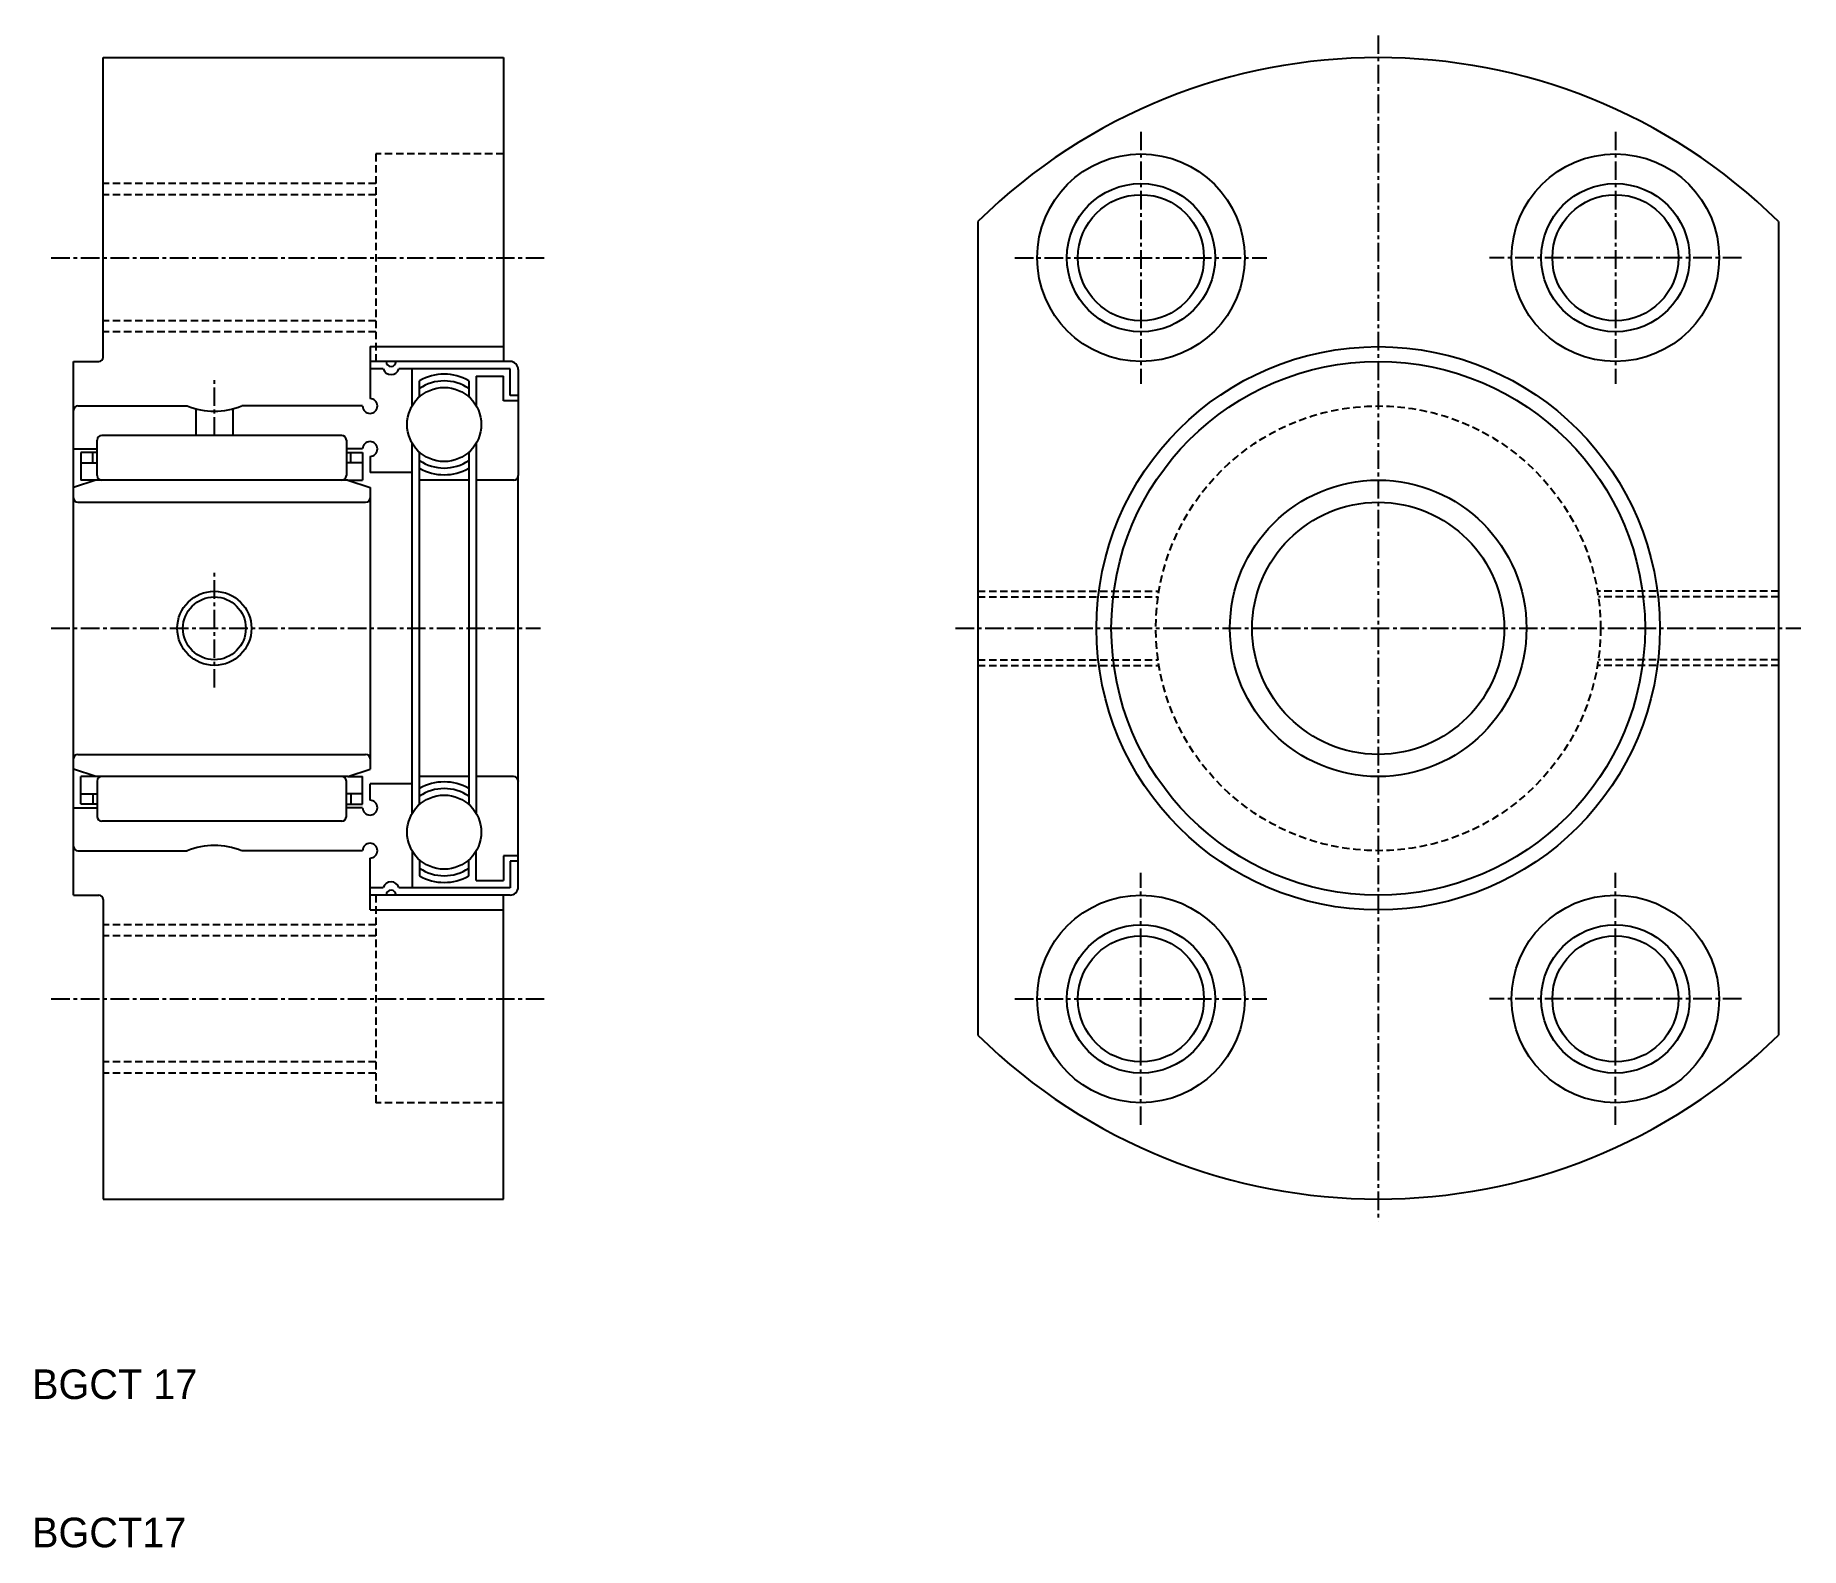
# Model space of a CAD drawing. Extents: x 129 to 248, y 45 to 147.
import ezdxf

# ---------------------------------------------------------------- set-up
doc = ezdxf.new("R2010")
doc.units = 0
doc.linetypes.add('CENTER', pattern=[2, 1.25, -0.25, 0.25, -0.25])
doc.linetypes.add('DASHED', pattern=[0.75, 0.5, -0.25])
doc.layers.get('0').update_dxf_attribs({"linetype": 'CONTINUOUS'})
doc.layers.add('CENTER', color=1, linetype='CENTER')

msp = doc.modelspace()

# ---------------------------------------------------------------- linework, layer by layer
at = {"color": 7, "linetype": 'CONTINUOUS'}
for p, q in [((133.93, 125.41), (133.93, 145.61)), ((133.93, 145.61), (160.93, 145.61)), ((160.93, 145.61), (160.93, 125.11)), ((192.93, 134.56), (192.93, 79.67)), ((246.93, 134.56), (246.93, 79.67)), ((131.93, 89.11), (131.93, 125.11)), ((131.93, 125.11), (133.63, 125.11)), ((151.93, 126.11), (151.93, 122.61)), ((151.93, 126.11), (160.93, 126.11)), ((153.01, 125.11), (151.93, 125.11)), ((161.37, 125.11), (153.68, 125.11)), ((152.82, 124.61), (151.93, 124.61)), ((161.37, 124.61), (153.88, 124.61)), ((154.76, 122.11), (154.76, 124.61)), ((159.09, 124.11), (159.09, 122.11)), ((159.09, 124.11), (160.93, 124.11)), ((160.93, 122.46), (160.93, 124.11)), ((161.37, 122.81), (161.37, 124.61)), ((161.93, 124.56), (161.93, 117.41)), ((155.26, 122.73), (155.26, 123.81)), ((158.59, 123.81), (158.59, 122.73)), ((161.93, 122.81), (161.37, 122.81)), ((132.23, 122.11), (139.59, 122.11)), ((140.18, 121.92), (140.18, 120.11)), ((142.68, 121.92), (142.68, 120.11)), ((151.43, 122.11), (143.27, 122.11)), ((161.93, 122.46), (160.93, 122.46)), ((131.93, 119.21), (133.53, 119.21)), ((133.53, 117.41), (133.53, 119.81)), ((150.03, 120.11), (133.83, 120.11)), ((150.33, 119.81), (150.33, 117.41)), ((151.43, 119.21), (150.33, 119.21)), ((154.76, 94.61), (154.76, 119.61)), ((159.09, 119.61), (159.09, 94.61)), ((132.45, 118.98), (132.43, 118.96)), ((132.43, 118.96), (132.43, 117.11)), ((132.43, 118.3), (132.45, 118.28)), ((133.53, 118.98), (132.45, 118.98)), ((132.45, 118.28), (133.53, 118.28)), ((132.99, 118.98), (132.99, 118.98)), ((133.23, 118.96), (133.21, 118.98)), ((133.23, 118.28), (133.23, 118.96)), ((133.26, 118.98), (133.26, 118.98)), ((150.33, 118.98), (151.41, 118.98)), ((151.41, 118.28), (150.33, 118.28)), ((150.63, 118.96), (150.65, 118.98)), ((150.63, 118.28), (150.63, 118.96)), ((151.41, 118.98), (151.43, 118.96)), ((151.43, 118.3), (151.41, 118.28)), ((151.43, 118.96), (151.43, 117.11)), ((151.93, 118.71), (151.93, 117.61)), ((155.26, 95.23), (155.26, 119)), ((158.59, 119), (158.59, 95.23)), ((133.43, 117.11), (131.93, 116.61)), ((133.43, 117.11), (132.43, 117.11)), ((150.43, 117.11), (133.43, 117.11)), ((150.43, 117.11), (151.43, 117.11)), ((150.43, 117.11), (151.93, 116.61)), ((154.76, 117.61), (151.93, 117.61)), ((158.59, 117.11), (155.26, 117.11)), ((161.63, 117.11), (159.09, 117.11)), ((161.93, 89.67), (161.93, 117.41)), ((132.23, 115.61), (151.63, 115.61)), ((151.93, 116.61), (151.93, 97.61)), ((132.23, 98.61), (151.63, 98.61)), ((133.43, 97.11), (131.93, 97.61)), ((133.43, 97.11), (132.43, 97.11)), ((132.43, 95.27), (132.43, 97.11)), ((150.43, 97.11), (133.43, 97.11)), ((133.53, 96.81), (133.53, 94.41)), ((150.33, 94.41), (150.33, 96.81)), ((150.43, 97.11), (151.93, 97.61)), ((150.43, 97.11), (151.43, 97.11)), ((151.43, 95.27), (151.43, 97.11)), ((154.76, 96.61), (151.93, 96.61)), ((151.93, 95.51), (151.93, 96.61)), ((158.59, 97.11), (155.26, 97.11)), ((161.6, 97.11), (159.09, 97.11)), ((132.43, 95.93), (132.45, 95.95)), ((132.45, 95.25), (132.43, 95.27)), ((132.45, 95.95), (133.53, 95.95)), ((133.23, 95.27), (133.21, 95.25)), ((133.23, 95.95), (133.23, 95.27)), ((151.41, 95.95), (150.33, 95.95)), ((150.63, 95.95), (150.63, 95.27)), ((150.63, 95.27), (150.65, 95.25)), ((151.43, 95.93), (151.41, 95.95)), ((151.41, 95.25), (151.43, 95.27)), ((131.93, 95.01), (133.53, 95.01)), ((133.53, 95.25), (132.45, 95.25)), ((150.03, 94.11), (133.83, 94.11)), ((150.33, 95.25), (151.41, 95.25)), ((151.43, 95.01), (150.33, 95.01)), ((132.23, 92.11), (139.59, 92.11)), ((151.43, 92.11), (143.27, 92.11)), ((154.76, 92.11), (154.76, 89.61)), ((159.09, 90.11), (159.09, 92.11)), ((160.93, 91.76), (160.93, 90.11)), ((161.93, 91.76), (160.93, 91.76)), ((151.93, 88.11), (151.93, 91.61)), ((155.26, 91.5), (155.26, 90.41)), ((158.59, 90.41), (158.59, 91.5)), ((161.37, 91.41), (161.37, 89.61)), ((161.93, 91.41), (161.37, 91.41)), ((152.82, 89.61), (151.93, 89.61)), ((161.37, 89.61), (153.88, 89.61)), ((159.09, 90.11), (160.93, 90.11)), ((131.93, 89.11), (133.63, 89.11)), ((133.93, 88.81), (133.93, 68.61)), ((153.01, 89.11), (151.93, 89.11)), ((161.37, 89.11), (153.68, 89.11)), ((160.93, 68.61), (160.93, 89.11)), ((151.93, 88.11), (160.93, 88.11)), ((133.93, 68.61), (160.93, 68.61))]:
    msp.add_line(p, q, dxfattribs=at)
at = {"color": 3, "linetype": 'DASHED'}
for p, q in [((152.33, 139.11), (152.33, 125.11)), ((160.93, 139.11), (152.33, 139.11)), ((152.33, 137.11), (133.93, 137.11)), ((152.33, 136.36), (133.93, 136.36)), ((152.33, 127.86), (133.93, 127.86)), ((152.33, 127.11), (133.93, 127.11)), ((158.93, 125.11), (151.93, 125.11)), ((160.93, 125.11), (152.33, 125.11)), ((192.93, 109.61), (205.14, 109.61)), ((246.93, 109.61), (234.72, 109.61)), ((192.93, 109.24), (205.08, 109.24)), ((246.93, 109.24), (234.78, 109.24)), ((192.93, 104.99), (205.08, 104.99)), ((246.93, 104.99), (234.78, 104.99)), ((192.93, 104.61), (205.14, 104.61)), ((246.93, 104.61), (234.72, 104.61)), ((158.93, 89.11), (151.93, 89.11)), ((152.33, 89.11), (152.33, 75.11)), ((160.93, 89.11), (152.33, 89.11)), ((152.33, 87.11), (133.93, 87.11)), ((152.33, 86.36), (133.93, 86.36)), ((152.33, 77.86), (133.93, 77.86)), ((152.33, 77.11), (133.93, 77.11)), ((160.93, 75.11), (152.33, 75.11))]:
    msp.add_line(p, q, dxfattribs=at)
at = {"color": 7, "linetype": 'CONTINUOUS'}
for centre, radius in [((203.93, 132.11), 7), ((235.93, 132.11), 7), ((203.93, 132.11), 4.25), ((235.93, 132.11), 4.25), ((219.93, 107.11), 19), ((219.93, 107.11), 18), ((156.93, 120.86), 2.5), ((219.93, 107.11), 10), ((219.93, 107.11), 8.5), ((141.43, 107.11), 2.12), ((156.93, 93.36), 2.5), ((203.93, 82.11), 7), ((235.93, 82.11), 7), ((203.93, 82.11), 4.25), ((235.93, 82.11), 4.25)]:
    msp.add_circle(centre, radius, dxfattribs=at)
at = {"color": 3, "linetype": 'CONTINUOUS'}
for centre, radius in [((203.93, 132.11), 5), ((235.93, 132.11), 5), ((141.43, 107.11), 2.5), ((203.93, 82.11), 5), ((235.93, 82.11), 5)]:
    msp.add_circle(centre, radius, dxfattribs=at)
at = {"color": 3, "linetype": 'DASHED'}
msp.add_circle((219.93, 107.11), 15, dxfattribs=at)
at = {"color": 7, "linetype": 'CONTINUOUS'}
for centre, radius, start, end in [((219.93, 107.11), 38.5, 45.4687, 134.5313), ((133.63, 125.41), 0.3, 270, 0), ((153.35, 125.11), 0.333, 180, 360), ((161.37, 124.56), 0.556, 0, 90), ((153.35, 124.78), 0.556, 197.4576, 342.5424), ((156.93, 120.86), 3.39, 60.5719, 119.4281), ((156.93, 120.86), 2.94, 55.5634, 124.4366), ((132.23, 121.81), 0.3, 90, 180), ((141.43, 126.76), 5, 248.4348, 291.5652), ((151.93, 122.11), 0.5, 180, 90), ((133.83, 119.81), 0.3, 90, 180), ((150.03, 119.81), 0.3, 0, 90), ((151.93, 119.21), 0.5, 270, 180), ((156.93, 120.86), 2.94, 235.5634, 304.4366), ((156.93, 120.86), 3.39, 240.5719, 299.4281), ((133.83, 117.41), 0.3, 179.9989, 269.9985), ((150.03, 117.41), 0.3, 270.0017, 0.0011), ((161.63, 117.41), 0.3, 270, 0), ((132.23, 115.91), 0.3, 180, 270), ((151.63, 115.91), 0.3, 270, 0), ((132.23, 98.31), 0.3, 90, 180), ((151.63, 98.31), 0.3, 0, 90), ((133.83, 96.81), 0.3, 90.0015, 180.0011), ((150.03, 96.81), 0.3, 359.9989, 89.9983), ((156.93, 93.36), 3.39, 60.5719, 119.4281), ((161.6, 96.78), 0.333, 0, 90), ((151.93, 95.01), 0.5, 180, 90), ((156.93, 93.36), 2.94, 55.5634, 124.4366), ((133.83, 94.41), 0.3, 180, 270), ((150.03, 94.41), 0.3, 270, 0), ((132.23, 92.41), 0.3, 180, 270), ((141.43, 87.46), 5, 68.4348, 111.5652), ((151.93, 92.11), 0.5, 270, 180), ((156.93, 93.36), 2.94, 235.5634, 304.4366), ((153.35, 89.45), 0.556, 17.4576, 162.5424), ((153.35, 89.11), 0.333, 0, 180), ((156.93, 93.36), 3.39, 240.5719, 299.4281), ((161.37, 89.67), 0.556, 270, 0), ((133.63, 88.81), 0.3, 0, 90), ((219.93, 107.11), 38.5, 225.4687, 314.5313)]:
    msp.add_arc(centre, radius, start, end, dxfattribs=at)
at = {"layer": 'CENTER', "color": 1, "linetype": 'CENTER'}
for p, q in [((219.93, 147.11), (219.93, 67.11)), ((203.93, 140.61), (203.93, 123.61)), ((235.93, 140.61), (235.93, 123.61)), ((130.43, 132.11), (163.93, 132.11)), ((195.43, 132.11), (212.43, 132.11)), ((244.43, 132.11), (227.43, 132.11)), ((141.43, 120.11), (141.43, 123.86)), ((141.43, 103.11), (141.43, 111.11)), ((130.43, 107.11), (163.43, 107.11)), ((191.43, 107.11), (248.43, 107.11)), ((203.93, 73.61), (203.93, 90.61)), ((235.93, 73.61), (235.93, 90.61)), ((130.43, 82.11), (163.93, 82.11)), ((195.43, 82.11), (212.43, 82.11)), ((244.43, 82.11), (227.43, 82.11))]:
    msp.add_line(p, q, dxfattribs=at)

# ---------------------------------------------------------------- texts
at = {"color": 7, "linetype": 'CONTINUOUS'}
for s, p in [('BGCT 17', (129.13, 55.12)), ('BGCT17', (129.13, 45.12))]:
    msp.add_text(s, height=2, dxfattribs=at).set_placement(p)

doc.saveas('drawing.dxf')
